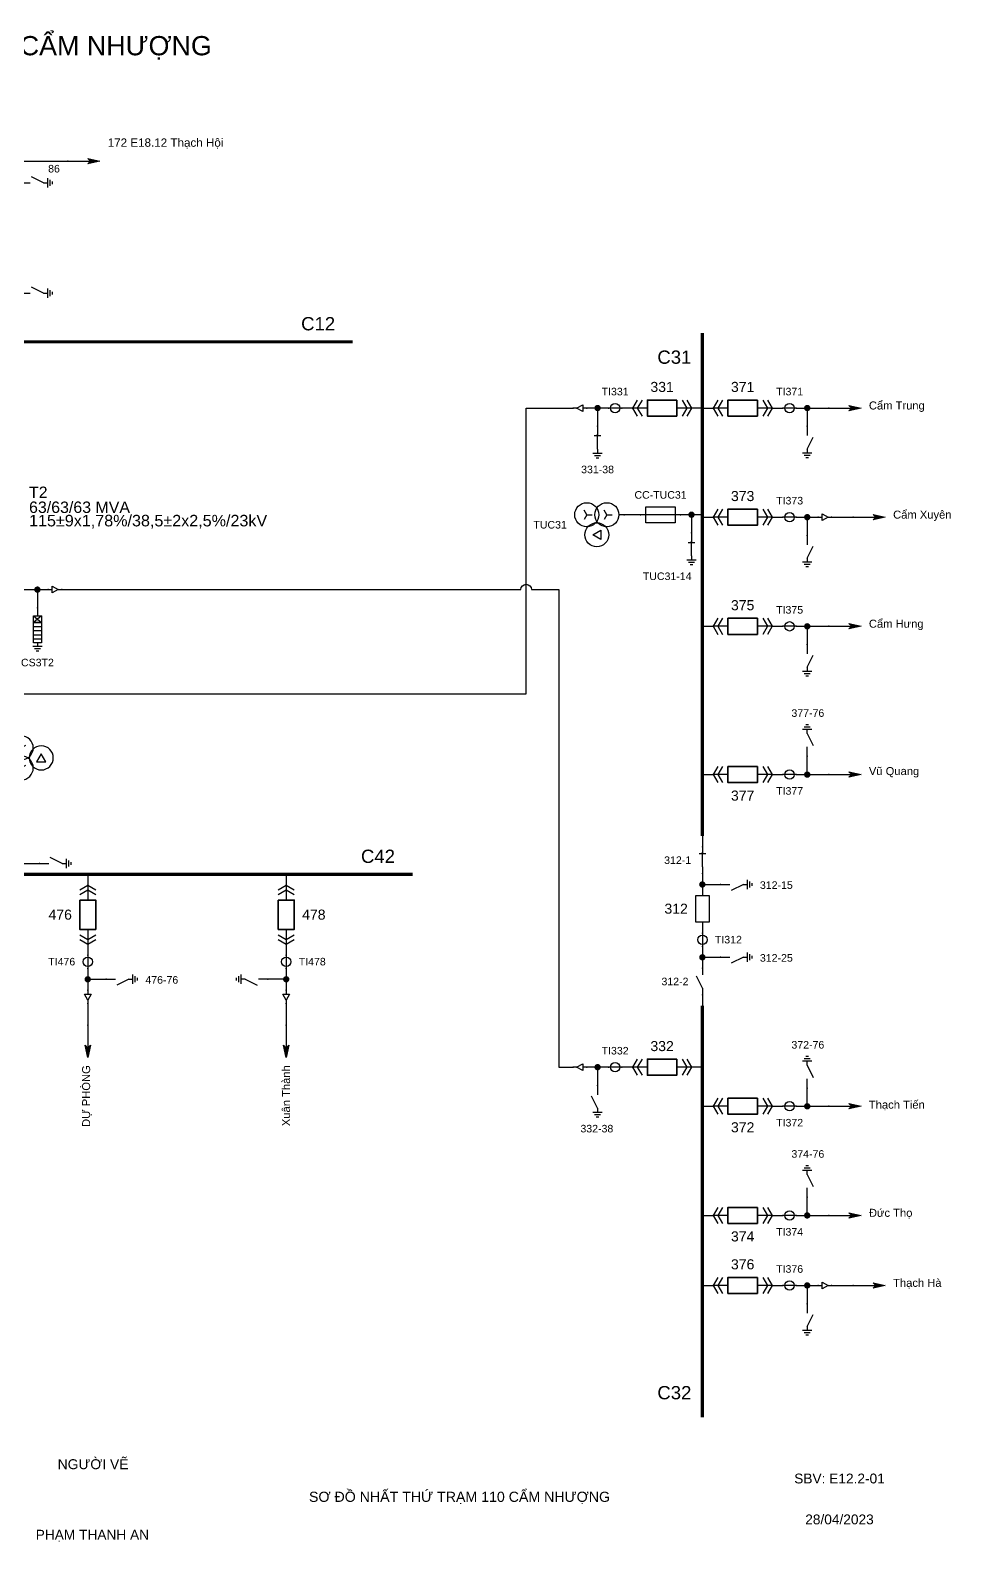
# Model space of a CAD drawing. Header units: millimetres. Extents: x -387 to 411, y 7 to 290.
# Drawn here: x 238.8 to 410.9, y 7.6 to 290 of the extents above; entities that cross this region are included whole.
import ezdxf

# ---------------------------------------------------------------- set-up
doc = ezdxf.new("R2010")
doc.units = ezdxf.units.MM
for name, color, linetype, lineweight in [('BUSBAR_110KV', 1, 'Continuous', 50), ('BUSBAR_22KV', 5, 'Continuous', 50), ('BUSBAR_35KV', 30, 'Continuous', 50), ('HV_110KV', 1, 'Continuous', 25), ('MV_22KV', 5, 'Continuous', 25), ('MV_35KV', 30, 'Continuous', 25)]:
    doc.layers.add(name, color=color, linetype=linetype, lineweight=lineweight)
doc.layers.add('SYM_PORTS', color=8, linetype='Continuous', plot=False)
doc.layers.add('TEXT', color=7, linetype='Continuous')
doc.styles.add('SLD_TEXT', font='arial.ttf')

# ---------------------------------------------------------------- blocks, each defined once
blk = doc.blocks.new('SYM_EARTHING_SWITCH_OPEN')
at = {"lineweight": 25}
for points in [[(0, 3), (0, 1.25)], [(0, -1.25), (-1.125, 1)], [(-0.875, -2), (0.875, -2)], [(-0.5625, -2.4375), (0.5625, -2.4375)], [(0, -1.25), (0, -2)], [(-0.25, -2.875), (0.25, -2.875)]]:
    blk.add_lwpolyline(points, dxfattribs=at)
at = {"layer": 'SYM_PORTS'}
blk.add_point((0, 3), dxfattribs=at)
blk.add_attdef('DEVICE_CODE', (1.875, 0), '', height=2)
blk = doc.blocks.new('SYM_LINE_FEEDER_ARROW')
blk.add_hatch(color=7).paths.add_polyline_path([(0, -3), (-0.5, -0.75), (0, -1.25), (0.5, -0.75)])
at = {"lineweight": 25}
blk.add_lwpolyline([(0, 3), (0, -1.25)], dxfattribs=at)
blk.add_lwpolyline([(0, -3), (-0.5, -0.75), (0, -1.25), (0.5, -0.75)], close=True, dxfattribs=at)
at = {"layer": 'SYM_PORTS'}
blk.add_point((0, 3), dxfattribs=at)
blk.add_attdef('LINE_NAME', (1.5, 0), '', height=2)
blk = doc.blocks.new('SYM_TRANSFORMER_3W')
blk.add_hatch(color=7).paths.add_polyline_path([(3.75, 8.25), (3.0125, 6.575), (2.2375, 7.225)])
at = {"lineweight": 25}
for points in [[(-7.75, -5.5), (3.0125, 7.35)], [(-3.25, 4.25), (-8.5, 4.25)], [(-3.25, 4.25), (-4.1125, 3.75)], [(-3.25, 4.25), (-3.25, 5.25)], [(-3.25, 4.25), (-2.3875, 3.75)], [(3.25, 0), (2.3875, -0.5)], [(3.25, 0), (3.25, 1)], [(3.25, 0), (4.1125, -0.5)]]:
    blk.add_lwpolyline(points, dxfattribs=at)
for points in [[(3.75, 8.25), (3.0125, 6.575), (2.2375, 7.225)], [(-4.75, -3), (-1.75, -3), (-3.25, -5.5)]]:
    blk.add_lwpolyline(points, close=True, dxfattribs=at)
at = {"lineweight": 50}
blk.add_circle((-3.25, 4.25), 5.25, dxfattribs=at)
at = {"lineweight": 25}
for centre in [(3.25, 0), (-3.25, -4.25)]:
    blk.add_circle(centre, 5.25, dxfattribs=at)
at = {"layer": 'SYM_PORTS'}
for p in [(-3.25, 9.5), (-8.5, 4.25), (8.5, 0), (-3.25, -9.5)]:
    blk.add_point(p, dxfattribs=at)
blk.add_attdef('DEVICE_CODE', (9.5, 6.5), '', height=2)
at = {"flags": 1}
for tag, p in [('POWER', (9.5, 3.5)), ('VOLTAGE_RATIO', (9.5, 0.5))]:
    blk.add_attdef(tag, p, '', height=2, dxfattribs=at)
blk = doc.blocks.new('SYM_SURGE_ARRESTER')
at = {"lineweight": 25}
for points in [[(0, 4), (0, 2.5)], [(-0.75, 2.5), (0.75, 1.25)], [(0.75, 2.5), (-0.75, 1.25)], [(-0.75, 0.5), (0.75, 0.5)], [(-0.75, -0.25), (0.75, -0.25)], [(-0.75, -1), (0.75, -1)], [(-0.75, -1.75), (0.75, -1.75)], [(0, -2.5), (0, -3.125)], [(-0.875, -3.125), (0.875, -3.125)], [(-0.5625, -3.5625), (0.5625, -3.5625)], [(-0.25, -4), (0.25, -4)]]:
    blk.add_lwpolyline(points, dxfattribs=at)
for points in [[(-0.75, 2.5), (0.75, 2.5), (0.75, 1.25), (-0.75, 1.25)], [(-0.75, 1.25), (0.75, 1.25), (0.75, -2.5), (-0.75, -2.5)]]:
    blk.add_lwpolyline(points, close=True, dxfattribs=at)
at = {"layer": 'SYM_PORTS'}
blk.add_point((0, 4), dxfattribs=at)
blk.add_attdef('DEVICE_CODE', (1.875, 1), '', height=2)
blk = doc.blocks.new('SYM_CABLE_TERMINATION')
at = {"lineweight": 25}
blk.add_lwpolyline([(-0.625, 0.5), (0.625, 0.5), (0, -0.625)], close=True, dxfattribs=at)
for points in [[(0, 1.25), (0, 0.5)], [(0, -0.625), (0, -1.25)]]:
    blk.add_lwpolyline(points, dxfattribs=at)
at = {"layer": 'SYM_PORTS'}
for p in [(0, 1.25), (0, -1.25)]:
    blk.add_point(p, dxfattribs=at)
blk = doc.blocks.new('SYM_DRAWOUT_BREAKER')
at = {"lineweight": 25}
for points in [[(-1.5, 4.625), (0, 5.5), (1.5, 4.625)], [(-1.5, 3.75), (0, 4.625), (1.5, 3.75)], [(0, 5.5), (0, 2.75)], [(0, -2.75), (0, -5.5)], [(-1.5, -3.75), (0, -4.625), (1.5, -3.75)], [(-1.5, -4.625), (0, -5.5), (1.5, -4.625)]]:
    blk.add_lwpolyline(points, dxfattribs=at)
at = {"lineweight": 35}
blk.add_lwpolyline([(-1.5, 2.75), (1.5, 2.75), (1.5, -2.75), (-1.5, -2.75)], close=True, dxfattribs=at)
at = {"layer": 'SYM_PORTS'}
for p in [(0, 5.5), (0, -5.5)]:
    blk.add_point(p, dxfattribs=at)
blk.add_attdef('DEVICE_CODE', (2.5, 2.5), '', height=2)
at = {"flags": 1}
blk.add_attdef('RATING', (2.5, -0.5), '', height=2, dxfattribs=at)
blk = doc.blocks.new('SYM_CURRENT_TRANSFORMER')
at = {"lineweight": 25}
blk.add_lwpolyline([(0, 1.25), (0, -1.25)], dxfattribs=at)
blk.add_circle((0, 0), 0.875, dxfattribs=at)
at = {"layer": 'SYM_PORTS'}
for p in [(0, 1.25), (0, -1.25)]:
    blk.add_point(p, dxfattribs=at)
blk.add_attdef('DEVICE_CODE', (1.875, -1.75), '', height=2)
at = {"flags": 1}
blk.add_attdef('RATIO', (1.875, -4.75), '', height=2, dxfattribs=at)
blk = doc.blocks.new('SYM_EARTHING_SWITCH_CLOSED')
at = {"lineweight": 25}
for points in [[(0, 3), (0, 1.25)], [(-0.625, 1.25), (0.625, 1.25)], [(0, -1.25), (0, 1.5)], [(-0.875, -2), (0.875, -2)], [(-0.5625, -2.4375), (0.5625, -2.4375)], [(0, -1.25), (0, -2)], [(-0.25, -2.875), (0.25, -2.875)]]:
    blk.add_lwpolyline(points, dxfattribs=at)
at = {"layer": 'SYM_PORTS'}
blk.add_point((0, 3), dxfattribs=at)
blk.add_attdef('DEVICE_CODE', (1.875, 0), '', height=2)
blk = doc.blocks.new('SYM_FUSE_DISCONNECTOR')
at = {"lineweight": 25}
blk.add_lwpolyline([(0, 3.75), (0, -3.75)], dxfattribs=at)
blk.add_lwpolyline([(-1.5, 2.75), (1.5, 2.75), (1.5, -2.75), (-1.5, -2.75)], close=True, dxfattribs=at)
at = {"layer": 'SYM_PORTS'}
for p in [(0, 3.75), (0, -3.75)]:
    blk.add_point(p, dxfattribs=at)
blk.add_attdef('DEVICE_CODE', (2.5, 0.75), '', height=2)
at = {"flags": 1}
blk.add_attdef('RATING', (2.5, -2.25), '', height=2, dxfattribs=at)
blk = doc.blocks.new('SYM_VOLTAGE_TRANSFORMER')
at = {"lineweight": 25}
for points in [[(0, 4.625), (0, 3.625)], [(0, 1.375), (-0.8625, 0.875)], [(0, 1.375), (0, 2.375)], [(0, 1.375), (0.8625, 0.875)], [(0, -2.375), (-0.8625, -2.875)], [(0, -2.375), (0, -1.375)], [(0, -2.375), (0.8625, -2.875)]]:
    blk.add_lwpolyline(points, dxfattribs=at)
blk.add_lwpolyline([(2.875, 0.25), (4.625, 0.25), (3.75, -1.25)], close=True, dxfattribs=at)
for centre in [(0, 1.375), (3.75, -0.5), (0, -2.375)]:
    blk.add_circle(centre, 2.25, dxfattribs=at)
at = {"layer": 'SYM_PORTS'}
blk.add_point((0, 4.625), dxfattribs=at)
blk.add_attdef('DEVICE_CODE', (7, 1.625), '', height=2)
at = {"flags": 1}
blk.add_attdef('RATIO', (7, -1.375), '', height=2, dxfattribs=at)
blk = doc.blocks.new('SYM_DISCONNECTOR_CLOSED')
at = {"lineweight": 25}
for points in [[(-0.625, 1.25), (0.625, 1.25)], [(0, 2.5), (0, 1.25)], [(0, -1.25), (0, 1.5)], [(0, -1.25), (0, -2.5)]]:
    blk.add_lwpolyline(points, dxfattribs=at)
at = {"layer": 'SYM_PORTS'}
for p in [(0, 2.5), (0, -2.5)]:
    blk.add_point(p, dxfattribs=at)
blk.add_attdef('DEVICE_CODE', (1.625, -0.5), '', height=2)
blk = doc.blocks.new('SYM_CIRCUIT_BREAKER')
at = {"lineweight": 25}
blk.add_lwpolyline([(-1.25, 2.5), (1.25, 2.5), (1.25, -2.5), (-1.25, -2.5)], close=True, dxfattribs=at)
at = {"layer": 'SYM_PORTS'}
for p in [(0, 2.5), (0, -2.5)]:
    blk.add_point(p, dxfattribs=at)
blk.add_attdef('DEVICE_CODE', (2.25, -0.5), '', height=2)
at = {"flags": 1}
blk.add_attdef('RATING', (2.25, -3.5), '', height=2, dxfattribs=at)
blk = doc.blocks.new('SYM_DISCONNECTOR_OPEN')
at = {"lineweight": 25}
for points in [[(0, -1.25), (-1.125, 1)], [(0, 2.5), (0, 1.25)], [(0, -1.25), (0, -2.5)]]:
    blk.add_lwpolyline(points, dxfattribs=at)
at = {"layer": 'SYM_PORTS'}
for p in [(0, 2.5), (0, -2.5)]:
    blk.add_point(p, dxfattribs=at)
blk.add_attdef('DEVICE_CODE', (1, -0.5), '', height=2)

msp = doc.modelspace()

# ---------------------------------------------------------------- hatches: boundary and pattern name
at = {"layer": 'MV_22KV'}
h = msp.add_hatch(color=7, dxfattribs=at)
edge = h.paths.add_edge_path()
edge.add_arc((249.55, 112.72), 0.6, 0, 360)
h = msp.add_hatch(color=7, dxfattribs=at)
edge = h.paths.add_edge_path()
edge.add_arc((286.64, 112.72), 0.6, 0, 360)
at = {"layer": 'MV_35KV'}
h = msp.add_hatch(color=7, dxfattribs=at)
edge = h.paths.add_edge_path()
edge.add_arc((344.84, 219.44), 0.6, 0, 360)
h = msp.add_hatch(color=7, dxfattribs=at)
edge = h.paths.add_edge_path()
edge.add_arc((384.03, 219.44), 0.6, 0, 360)
h = msp.add_hatch(color=7, dxfattribs=at)
edge = h.paths.add_edge_path()
edge.add_arc((362.4, 199.51), 0.6, 0, 360)
h = msp.add_hatch(color=7, dxfattribs=at)
edge = h.paths.add_edge_path()
edge.add_arc((384.03, 199.05), 0.6, 0, 360)
h = msp.add_hatch(color=7, dxfattribs=at)
edge = h.paths.add_edge_path()
edge.add_arc((240.14, 185.52), 0.6, 0, 360)
h = msp.add_hatch(color=7, dxfattribs=at)
edge = h.paths.add_edge_path()
edge.add_arc((384.03, 178.66), 0.6, 0, 360)
h = msp.add_hatch(color=7, dxfattribs=at)
edge = h.paths.add_edge_path()
edge.add_arc((384.03, 150.96), 0.6, 0, 360)
h = msp.add_hatch(color=7, dxfattribs=at)
edge = h.paths.add_edge_path()
edge.add_arc((364.43, 130.43), 0.6, 0, 360)
h = msp.add_hatch(color=7, dxfattribs=at)
edge = h.paths.add_edge_path()
edge.add_arc((364.43, 116.83), 0.6, 0, 360)
h = msp.add_hatch(color=7, dxfattribs=at)
edge = h.paths.add_edge_path()
edge.add_arc((344.84, 96.3), 0.6, 0, 360)
h = msp.add_hatch(color=7, dxfattribs=at)
edge = h.paths.add_edge_path()
edge.add_arc((384.03, 88.99), 0.6, 0, 360)
h = msp.add_hatch(color=7, dxfattribs=at)
edge = h.paths.add_edge_path()
edge.add_arc((384.03, 68.6), 0.6, 0, 360)
h = msp.add_hatch(color=7, dxfattribs=at)
edge = h.paths.add_edge_path()
edge.add_arc((384.03, 55.52), 0.6, 0, 360)

# ---------------------------------------------------------------- linework, layer by layer
at = {"layer": 'BUSBAR_110KV', "const_width": 0.59}
msp.add_lwpolyline([(166.8, 231.82), (299.06, 231.82)], dxfattribs=at)
at = {"layer": 'BUSBAR_22KV', "const_width": 0.59}
msp.add_lwpolyline([(180.41, 132.32), (310.25, 132.32)], dxfattribs=at)
at = {"layer": 'BUSBAR_35KV', "const_width": 0.59}
for points in [[(364.43, 233.48), (364.43, 139.49)], [(364.43, 107.77), (364.43, 30.88)]]:
    msp.add_lwpolyline(points, dxfattribs=at)
at = {"layer": 'HV_110KV'}
msp.add_lwpolyline([(233.62, 265.57), (245.81, 265.57)], dxfattribs=at)
at = {"layer": 'MV_22KV'}
for points in [[(237.11, 134.35), (240.52, 134.35)], [(249.55, 132.32), (249.55, 130.28)], [(286.64, 132.32), (286.64, 130.28)], [(249.55, 119.28), (249.55, 117.25)], [(286.64, 119.28), (286.64, 117.25)], [(249.55, 114.75), (249.55, 112.72)], [(286.64, 114.75), (286.64, 112.72)], [(249.55, 112.72), (252.97, 112.72)], [(249.55, 112.72), (249.55, 110.69)], [(286.64, 112.72), (283.23, 112.72)], [(286.64, 112.72), (286.64, 110.69)], [(249.55, 108.19), (249.55, 104.13)], [(286.64, 108.19), (286.64, 104.13)]]:
    msp.add_lwpolyline(points, dxfattribs=at)
at = {"layer": 'MV_35KV'}
for points in [[(86.29, 185.52), (88.99, 185.52), (204, 185.52), (204, 166.05), (331.5, 166.05), (331.5, 219.44), (337.61, 219.44), (340.31, 219.44)], [(344.84, 219.44), (342.81, 219.44)], [(346.87, 219.44), (344.84, 219.44)], [(344.84, 219.44), (344.84, 216.03)], [(351.4, 219.44), (349.37, 219.44)], [(364.43, 219.44), (362.4, 219.44)], [(364.43, 219.44), (366.46, 219.44)], [(377.46, 219.44), (379.49, 219.44)], [(381.99, 219.44), (384.03, 219.44)], [(384.03, 219.44), (384.03, 216.03)], [(384.03, 219.44), (388.09, 219.44)], [(352.87, 199.51), (349.82, 199.51)], [(362.4, 199.51), (360.37, 199.51)], [(364.43, 199.51), (362.4, 199.51)], [(362.4, 199.51), (362.4, 196.1)], [(364.43, 199.05), (366.46, 199.05)], [(377.46, 199.05), (379.49, 199.05)], [(381.99, 199.05), (384.03, 199.05)], [(384.03, 199.05), (384.03, 195.64)], [(384.03, 199.05), (386.06, 199.05)], [(388.56, 199.05), (392.62, 199.05)], [(237.09, 185.52), (240.14, 185.52)], [(240.14, 185.52), (240.14, 182.1)], [(240.14, 185.52), (242.17, 185.52)], [(364.43, 178.66), (366.46, 178.66)], [(377.46, 178.66), (379.49, 178.66)], [(381.99, 178.66), (384.03, 178.66)], [(384.03, 178.66), (384.03, 175.25)], [(384.03, 178.66), (388.09, 178.66)], [(384.03, 150.96), (384.03, 154.38)], [(364.43, 150.96), (366.46, 150.96)], [(377.46, 150.96), (379.49, 150.96)], [(381.99, 150.96), (384.03, 150.96)], [(384.03, 150.96), (388.09, 150.96)], [(364.43, 139.49), (364.43, 137.46)], [(364.43, 132.46), (364.43, 130.43)], [(364.43, 130.43), (367.84, 130.43)], [(364.43, 130.43), (364.43, 128.4)], [(364.43, 123.4), (364.43, 121.36)], [(364.43, 118.86), (364.43, 116.83)], [(364.43, 116.83), (367.84, 116.83)], [(364.43, 116.83), (364.43, 114.8)], [(364.43, 109.8), (364.43, 107.77)], [(344.84, 96.3), (342.81, 96.3)], [(346.87, 96.3), (344.84, 96.3)], [(344.84, 96.3), (344.84, 92.88)], [(351.4, 96.3), (349.37, 96.3)], [(364.43, 96.3), (362.4, 96.3)], [(384.03, 88.99), (384.03, 92.4)], [(364.43, 88.99), (366.46, 88.99)], [(377.46, 88.99), (379.49, 88.99)], [(381.99, 88.99), (384.03, 88.99)], [(384.03, 88.99), (388.09, 88.99)], [(384.03, 68.6), (384.03, 72.01)], [(364.43, 68.6), (366.46, 68.6)], [(377.46, 68.6), (379.49, 68.6)], [(381.99, 68.6), (384.03, 68.6)], [(384.03, 68.6), (388.09, 68.6)], [(364.43, 55.52), (366.46, 55.52)], [(377.46, 55.52), (379.49, 55.52)], [(381.99, 55.52), (384.03, 55.52)], [(384.03, 55.52), (384.03, 52.11)], [(384.03, 55.52), (386.06, 55.52)], [(388.56, 55.52), (392.62, 55.52)]]:
    msp.add_lwpolyline(points, dxfattribs=at)
msp.add_lwpolyline([(244.67, 185.52), (247.37, 185.52), (330.5, 185.52, -1), (332.5, 185.52), (337.61, 185.52), (337.61, 96.3), (340.31, 96.3)], format="xyb", dxfattribs=at)

# ---------------------------------------------------------------- block references
at = {"layer": 'HV_110KV', "rotation": 90}
msp.add_blockref('SYM_LINE_FEEDER_ARROW', (248.81, 265.57), dxfattribs=at)
at = {"layer": 'HV_110KV', "xscale": -1, "rotation": 90}
for p in [(240.03, 261.5), (240.03, 240.88)]:
    msp.add_blockref('SYM_EARTHING_SWITCH_OPEN', p, dxfattribs=at)
at = {"layer": 'HV_110KV'}
ref = msp.add_blockref('SYM_TRANSFORMER_3W', (228.59, 185.52), dxfattribs=at)
ref.add_attrib('DEVICE_CODE', 'T2', (238.57, 202.64), dxfattribs={"layer": 'TEXT', "height": 2.124, "style": 'SLD_TEXT'})
at = {"layer": 'MV_22KV'}
ref = msp.add_blockref('SYM_VOLTAGE_TRANSFORMER', (237.11, 153.58), dxfattribs=dict(at, xscale=-1, rotation=180))
ref.add_attrib('DEVICE_CODE', 'TUC42', (235.86, 159.71), dxfattribs={"layer": 'TEXT', "extrusion": (0, 0, -1), "height": 1.412, "style": 'SLD_TEXT'})
at = {"layer": 'MV_22KV', "xscale": -1}
for p, rotation in [((243.52, 134.35), 90), ((280.23, 112.72), 270)]:
    msp.add_blockref('SYM_EARTHING_SWITCH_OPEN', p, dxfattribs=dict(at, rotation=rotation))
at = {"layer": 'MV_22KV'}
ref = msp.add_blockref('SYM_DRAWOUT_BREAKER', (249.55, 124.78), dxfattribs=at)
ref.add_attrib('DEVICE_CODE', '476', (242.21, 123.86), dxfattribs={"layer": 'TEXT', "height": 1.877, "style": 'SLD_TEXT'})
ref = msp.add_blockref('SYM_DRAWOUT_BREAKER', (286.64, 124.78), dxfattribs=at)
ref.add_attrib('DEVICE_CODE', '478', (289.62, 123.86), dxfattribs={"layer": 'TEXT', "height": 1.877, "style": 'SLD_TEXT'})
ref = msp.add_blockref('SYM_CURRENT_TRANSFORMER', (249.55, 116), dxfattribs=at)
ref.add_attrib('DEVICE_CODE', 'TI476', (242.16, 115.31), dxfattribs={"layer": 'TEXT', "height": 1.412, "style": 'SLD_TEXT'})
ref = msp.add_blockref('SYM_CURRENT_TRANSFORMER', (286.64, 116), dxfattribs=at)
ref.add_attrib('DEVICE_CODE', 'TI478', (288.99, 115.31), dxfattribs={"layer": 'TEXT', "height": 1.412, "style": 'SLD_TEXT'})
ref = msp.add_blockref('SYM_EARTHING_SWITCH_OPEN', (255.97, 112.72), dxfattribs=dict(at, rotation=90))
ref.add_attrib('DEVICE_CODE', '476-76', (260.32, 111.9), dxfattribs={"layer": 'TEXT', "height": 1.412, "style": 'SLD_TEXT'})
for name, p in [('SYM_CABLE_TERMINATION', (249.55, 109.44)), ('SYM_CABLE_TERMINATION', (286.64, 109.44)), ('SYM_LINE_FEEDER_ARROW', (249.55, 101.13)), ('SYM_LINE_FEEDER_ARROW', (286.64, 101.13))]:
    msp.add_blockref(name, p, dxfattribs=at)
at = {"layer": 'MV_35KV'}
ref = msp.add_blockref('SYM_CURRENT_TRANSFORMER', (348.12, 219.44), dxfattribs=dict(at, rotation=270))
ref.add_attrib('DEVICE_CODE', 'TI331', (345.6, 221.81), dxfattribs={"layer": 'TEXT', "height": 1.412, "style": 'SLD_TEXT'})
ref = msp.add_blockref('SYM_DRAWOUT_BREAKER', (356.9, 219.44), dxfattribs=dict(at, rotation=270))
ref.add_attrib('DEVICE_CODE', '331', (354.72, 222.45), dxfattribs={"layer": 'TEXT', "height": 1.877, "style": 'SLD_TEXT'})
ref = msp.add_blockref('SYM_DRAWOUT_BREAKER', (371.96, 219.44), dxfattribs=dict(at, rotation=270))
ref.add_attrib('DEVICE_CODE', '371', (369.78, 222.45), dxfattribs={"layer": 'TEXT', "height": 1.877, "style": 'SLD_TEXT'})
ref = msp.add_blockref('SYM_CURRENT_TRANSFORMER', (380.74, 219.44), dxfattribs=dict(at, rotation=270))
ref.add_attrib('DEVICE_CODE', 'TI371', (378.22, 221.81), dxfattribs={"layer": 'TEXT', "height": 1.412, "style": 'SLD_TEXT'})
for name, p, rotation in [('SYM_CABLE_TERMINATION', (341.56, 219.44), 270), ('SYM_LINE_FEEDER_ARROW', (391.09, 219.44), 90), ('SYM_CABLE_TERMINATION', (387.31, 199.05), 90), ('SYM_LINE_FEEDER_ARROW', (395.62, 199.05), 90), ('SYM_CABLE_TERMINATION', (243.42, 185.52), 90), ('SYM_LINE_FEEDER_ARROW', (391.09, 178.66), 90), ('SYM_LINE_FEEDER_ARROW', (391.09, 150.96), 90), ('SYM_CABLE_TERMINATION', (341.56, 96.3), 270), ('SYM_LINE_FEEDER_ARROW', (391.09, 88.99), 90), ('SYM_LINE_FEEDER_ARROW', (391.09, 68.6), 90), ('SYM_CABLE_TERMINATION', (387.31, 55.52), 90), ('SYM_LINE_FEEDER_ARROW', (395.62, 55.52), 90)]:
    msp.add_blockref(name, p, dxfattribs=dict(at, rotation=rotation))
at = {"layer": 'MV_35KV', "xscale": -1}
for p in [(384.03, 213.03), (384.03, 192.64), (384.03, 172.25), (384.03, 49.11)]:
    msp.add_blockref('SYM_EARTHING_SWITCH_OPEN', p, dxfattribs=at)
at = {"layer": 'MV_35KV'}
ref = msp.add_blockref('SYM_EARTHING_SWITCH_CLOSED', (344.84, 213.03), dxfattribs=at)
ref.add_attrib('DEVICE_CODE', '331-38', (341.77, 207.26), dxfattribs={"layer": 'TEXT', "height": 1.412, "style": 'SLD_TEXT'})
ref = msp.add_blockref('SYM_FUSE_DISCONNECTOR', (356.62, 199.51), dxfattribs=dict(at, rotation=270))
ref.add_attrib('DEVICE_CODE', 'CC-TUC31', (351.74, 202.51), dxfattribs={"layer": 'TEXT', "height": 1.412, "style": 'SLD_TEXT'})
ref = msp.add_blockref('SYM_DRAWOUT_BREAKER', (371.96, 199.05), dxfattribs=dict(at, rotation=270))
ref.add_attrib('DEVICE_CODE', '373', (369.78, 202.06), dxfattribs={"layer": 'TEXT', "height": 1.877, "style": 'SLD_TEXT'})
ref = msp.add_blockref('SYM_VOLTAGE_TRANSFORMER', (345.2, 199.51), dxfattribs=dict(at, rotation=270))
ref.add_attrib('DEVICE_CODE', 'TUC31', (332.85, 196.93), dxfattribs={"layer": 'TEXT', "height": 1.412, "style": 'SLD_TEXT'})
ref = msp.add_blockref('SYM_CURRENT_TRANSFORMER', (380.74, 199.05), dxfattribs=dict(at, rotation=270))
ref.add_attrib('DEVICE_CODE', 'TI373', (378.22, 201.43), dxfattribs={"layer": 'TEXT', "height": 1.412, "style": 'SLD_TEXT'})
ref = msp.add_blockref('SYM_EARTHING_SWITCH_CLOSED', (362.4, 193.1), dxfattribs=at)
ref.add_attrib('DEVICE_CODE', 'TUC31-14', (353.31, 187.31), dxfattribs={"layer": 'TEXT', "height": 1.412, "style": 'SLD_TEXT'})
ref = msp.add_blockref('SYM_DRAWOUT_BREAKER', (371.96, 178.66), dxfattribs=dict(at, rotation=270))
ref.add_attrib('DEVICE_CODE', '375', (369.78, 181.67), dxfattribs={"layer": 'TEXT', "height": 1.877, "style": 'SLD_TEXT'})
ref = msp.add_blockref('SYM_SURGE_ARRESTER', (240.14, 178.1), dxfattribs=at)
ref.add_attrib('DEVICE_CODE', 'CS3T2', (237.07, 171.19), dxfattribs={"layer": 'TEXT', "height": 1.412, "style": 'SLD_TEXT'})
ref = msp.add_blockref('SYM_CURRENT_TRANSFORMER', (380.74, 178.66), dxfattribs=dict(at, rotation=270))
ref.add_attrib('DEVICE_CODE', 'TI375', (378.22, 181.04), dxfattribs={"layer": 'TEXT', "height": 1.412, "style": 'SLD_TEXT'})
ref = msp.add_blockref('SYM_EARTHING_SWITCH_OPEN', (384.03, 157.38), dxfattribs=dict(at, rotation=180))
ref.add_attrib('DEVICE_CODE', '377-76', (381.08, 161.75), dxfattribs={"layer": 'TEXT', "height": 1.412, "style": 'SLD_TEXT'})
ref = msp.add_blockref('SYM_DRAWOUT_BREAKER', (371.96, 150.96), dxfattribs=dict(at, rotation=270))
ref.add_attrib('DEVICE_CODE', '377', (369.78, 146.1), dxfattribs={"layer": 'TEXT', "height": 1.877, "style": 'SLD_TEXT'})
ref = msp.add_blockref('SYM_CURRENT_TRANSFORMER', (380.74, 150.96), dxfattribs=dict(at, rotation=270))
ref.add_attrib('DEVICE_CODE', 'TI377', (378.22, 147.2), dxfattribs={"layer": 'TEXT', "height": 1.412, "style": 'SLD_TEXT'})
ref = msp.add_blockref('SYM_DISCONNECTOR_CLOSED', (364.43, 134.96), dxfattribs=at)
ref.add_attrib('DEVICE_CODE', '312-1', (357.29, 134.26), dxfattribs={"layer": 'TEXT', "height": 1.412, "style": 'SLD_TEXT'})
ref = msp.add_blockref('SYM_EARTHING_SWITCH_OPEN', (370.84, 130.43), dxfattribs=dict(at, rotation=90))
ref.add_attrib('DEVICE_CODE', '312-15', (375.19, 129.61), dxfattribs={"layer": 'TEXT', "height": 1.412, "style": 'SLD_TEXT'})
ref = msp.add_blockref('SYM_CIRCUIT_BREAKER', (364.43, 125.9), dxfattribs=at)
ref.add_attrib('DEVICE_CODE', '312', (357.34, 124.97), dxfattribs={"layer": 'TEXT', "height": 1.877, "style": 'SLD_TEXT'})
ref = msp.add_blockref('SYM_CURRENT_TRANSFORMER', (364.43, 120.11), dxfattribs=at)
ref.add_attrib('DEVICE_CODE', 'TI312', (366.78, 119.42), dxfattribs={"layer": 'TEXT', "height": 1.412, "style": 'SLD_TEXT'})
ref = msp.add_blockref('SYM_EARTHING_SWITCH_OPEN', (370.84, 116.83), dxfattribs=dict(at, rotation=90))
ref.add_attrib('DEVICE_CODE', '312-25', (375.19, 116.01), dxfattribs={"layer": 'TEXT', "height": 1.412, "style": 'SLD_TEXT'})
ref = msp.add_blockref('SYM_DISCONNECTOR_OPEN', (364.43, 112.3), dxfattribs=at)
ref.add_attrib('DEVICE_CODE', '312-2', (356.79, 111.6), dxfattribs={"layer": 'TEXT', "height": 1.412, "style": 'SLD_TEXT'})
ref = msp.add_blockref('SYM_CURRENT_TRANSFORMER', (348.12, 96.3), dxfattribs=dict(at, rotation=270))
ref.add_attrib('DEVICE_CODE', 'TI332', (345.6, 98.67), dxfattribs={"layer": 'TEXT', "height": 1.412, "style": 'SLD_TEXT'})
ref = msp.add_blockref('SYM_DRAWOUT_BREAKER', (356.9, 96.3), dxfattribs=dict(at, rotation=270))
ref.add_attrib('DEVICE_CODE', '332', (354.72, 99.3), dxfattribs={"layer": 'TEXT', "height": 1.877, "style": 'SLD_TEXT'})
ref = msp.add_blockref('SYM_EARTHING_SWITCH_OPEN', (384.03, 95.4), dxfattribs=dict(at, rotation=180))
ref.add_attrib('DEVICE_CODE', '372-76', (381.08, 99.77), dxfattribs={"layer": 'TEXT', "height": 1.412, "style": 'SLD_TEXT'})
ref = msp.add_blockref('SYM_EARTHING_SWITCH_OPEN', (344.84, 89.88), dxfattribs=at)
ref.add_attrib('DEVICE_CODE', '332-38', (341.64, 84.11), dxfattribs={"layer": 'TEXT', "height": 1.412, "style": 'SLD_TEXT'})
ref = msp.add_blockref('SYM_DRAWOUT_BREAKER', (371.96, 88.99), dxfattribs=dict(at, rotation=270))
ref.add_attrib('DEVICE_CODE', '372', (369.78, 84.13), dxfattribs={"layer": 'TEXT', "height": 1.877, "style": 'SLD_TEXT'})
ref = msp.add_blockref('SYM_CURRENT_TRANSFORMER', (380.74, 88.99), dxfattribs=dict(at, rotation=270))
ref.add_attrib('DEVICE_CODE', 'TI372', (378.22, 85.22), dxfattribs={"layer": 'TEXT', "height": 1.412, "style": 'SLD_TEXT'})
ref = msp.add_blockref('SYM_EARTHING_SWITCH_OPEN', (384.03, 75.01), dxfattribs=dict(at, rotation=180))
ref.add_attrib('DEVICE_CODE', '374-76', (381.08, 79.38), dxfattribs={"layer": 'TEXT', "height": 1.412, "style": 'SLD_TEXT'})
ref = msp.add_blockref('SYM_DRAWOUT_BREAKER', (371.96, 68.6), dxfattribs=dict(at, rotation=270))
ref.add_attrib('DEVICE_CODE', '374', (369.78, 63.74), dxfattribs={"layer": 'TEXT', "height": 1.877, "style": 'SLD_TEXT'})
ref = msp.add_blockref('SYM_CURRENT_TRANSFORMER', (380.74, 68.6), dxfattribs=dict(at, rotation=270))
ref.add_attrib('DEVICE_CODE', 'TI374', (378.22, 64.83), dxfattribs={"layer": 'TEXT', "height": 1.412, "style": 'SLD_TEXT'})
ref = msp.add_blockref('SYM_DRAWOUT_BREAKER', (371.96, 55.52), dxfattribs=dict(at, rotation=270))
ref.add_attrib('DEVICE_CODE', '376', (369.78, 58.53), dxfattribs={"layer": 'TEXT', "height": 1.877, "style": 'SLD_TEXT'})
ref = msp.add_blockref('SYM_CURRENT_TRANSFORMER', (380.74, 55.52), dxfattribs=dict(at, rotation=270))
ref.add_attrib('DEVICE_CODE', 'TI376', (378.22, 57.89), dxfattribs={"layer": 'TEXT', "height": 1.412, "style": 'SLD_TEXT'})

# ---------------------------------------------------------------- texts
at = {"layer": 'TEXT', "attachment_point": 7, "style": 'SLD_TEXT'}
for s, insert, char_height in [('SƠ ĐỒ NHẤT THỨ TRẠM 110KV CẨM NHƯỢNG', (159.37, 284.55), 3.5925), ('172 E18.12 Thạch Hội', (253.28, 267.91), 1.5554), ('86', (242.14, 263.43), 1.412), ('C12', (289.43, 233.92), 2.48), ('C31', (356.02, 227.67), 2.482), ('Cẩm Trung', (395.56, 218.72), 1.495), ('63/63/63 MVA', (238.57, 199.81), 2.1324), ('Cẩm Xuyên', (400.09, 198.33), 1.495), ('115±9x1,78%/38,5±2x2,5%/23kV', (238.57, 196.93), 2.1573), ('Cẩm Hưng', (395.56, 177.95), 1.495), ('Vũ Quang', (395.56, 150.42), 1.495), ('C42', (300.62, 134.42), 2.48), ('Thạch Tiến', (395.56, 88.22), 1.495), ('Đức Thọ', (395.57, 68.01), 1.495), ('Thạch Hà', (400.09, 54.93), 1.495), ('C32', (356.02, 34.21), 2.482), ('NGƯỜI VẼ', (243.92, 21.17), 1.859), ('SBV: E12.2-01', (381.6, 18.51), 1.8324), ('SƠ ĐỒ NHẤT THỨ TRẠM 110 CẨM NHƯỢNG', (290.9, 14.67), 1.8953), ('28/04/2023', (383.66, 10.87), 1.832), ('PHẠM THANH AN', (239.82, 7.63), 1.8324)]:
    msp.add_mtext(s, dxfattribs=dict(at, insert=insert, char_height=char_height))
at = {"layer": 'TEXT', "char_height": 1.495, "attachment_point": 7, "rotation": 90, "style": 'SLD_TEXT'}
for s, insert in [('DỰ PHÒNG', (250.32, 85.13)), ('Xuân Thành', (287.38, 85.28))]:
    msp.add_mtext(s, dxfattribs=dict(at, insert=insert))

doc.saveas('drawing.dxf')
